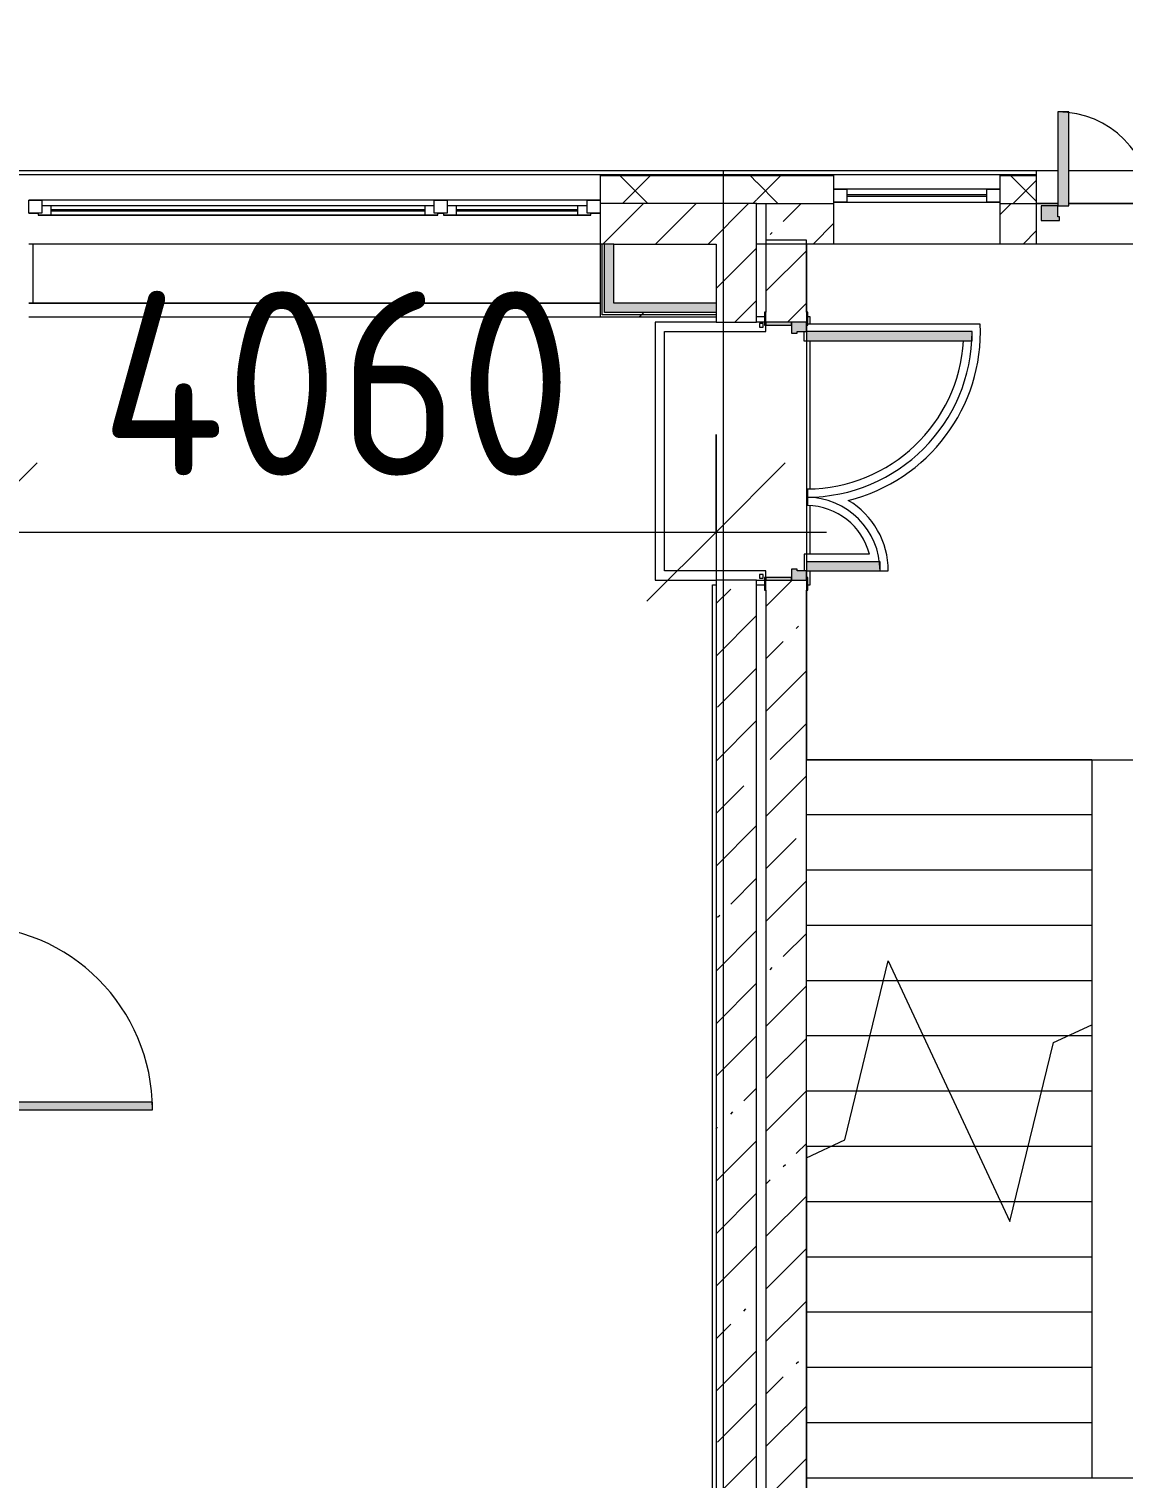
# Model space of a CAD drawing. Header units: millimetres. Extents: x 81610 to 276841, y -8553 to 29000.
# Drawn here: x 184371 to 190310, y 16700 to 24568 of the extents above; entities that cross this region are included whole.
import ezdxf

# ---------------------------------------------------------------- set-up
doc = ezdxf.new("R2010")
doc.units = ezdxf.units.MM
for name, color, linetype, lineweight in [('A-ANNO-DIMS', 7, 'Continuous', 9), ('A-ANNO-DIMS-500', 7, 'Continuous', 9), ('A-GLAZ-3', 7, 'Continuous', 5), ('A-WALL', 7, 'Continuous', 9), ('A-WALL-5', 7, 'Continuous', 5), ('I-WALL-4', 7, 'Continuous', 5), ('S-STRS-1', 7, 'Continuous', 5), ('S-STRS-MBND-1', 7, 'Continuous', 5), ('Оси', 7, 'Continuous', 9)]:
    doc.layers.add(name, color=color, linetype=linetype, lineweight=lineweight)
for name, color, linetype, lineweight, true_color in [('A-DOOR-3', 7, 'Continuous', 5, 0xe2e2e2), ('A-DOOR-4', 7, 'Continuous', 5, 0xaaaaaa), ('A-DOOR-FRAM-2', 7, 'Continuous', 5, 0xe2e2e2), ('A-DOOR-FRAM-3', 7, 'Continuous', 5, 0xaaaaaa), ('A-FLOR-2', 7, 'Continuous', 5, 0xaaaaaa), ('I-WALL-3', 7, 'Continuous', 9, 0xe7e7e7)]:
    doc.layers.add(name, color=color, linetype=linetype, lineweight=lineweight, true_color=true_color)
doc.styles.add('ISOCPEUR_2', font='isocpeur.ttf', dxfattribs={"width": 0.9, "height": 1000})
doc.dimstyles.new('ISO-2_0_0_9К_Средний_округл2_2', dxfattribs={"dimscale": 304.8, "dimtxt": 995.981176, "dimasz": 2.46063, "dimexe": 1.968504, "dimexo": 0, "dimgap": 0, "dimtad": 1, "dimdec": 0, "dimrnd": 10, "dimzin": 0, "dimdsep": 46, "dimtxsty": 'ISOCPEUR_2', "dimblk1": 'OBLIQUE', "dimblk2": 'OBLIQUE', "dimsah": 1, "dimcen": 0.09, "dimdle": 1.968504, "dimazin": 0, "dimtfac": 1, "dimtdec": 4, "dimtix": 1, "dimtmove": 0, "dimatfit": 3, "dimfxl": 1, "dimtvp": 1, "dimtolj": 1, "dimtzin": 0, "dimarcsym": 2})
pattern_1 = [(45, (149830.96, 0), (-285.123, 285.123), []), (45, (150116.1, 0), (-285.123, 285.123), [504.031, -100.806, 16.764, -84.042])]
pattern_2 = [(45, (149830.96, 0), (-353.5534, 353.5534), []), (135, (149830.96, 0), (-353.5534, -353.5534), [])]
pattern_3 = [(45, (149830.96, 0), (-530.33, 530.33), []), (135, (149830.96, 0), (-530.33, -530.33), [])]

# ---------------------------------------------------------------- blocks, each defined once
blk = doc.blocks.new('110_Дверь_СКБ_2Ст - Д-1 Лестничная клетка EIS60-V95-1_11_3_птичка')
at = {"layer": 'A-DOOR-3'}
for points in [[(-587.5, 264.2), (-587.5, 1010), (-637.5, 1010), (-637.5, 110), (-587.5, 110)], [(662.5, 264.2), (662.5, 510), (612.5, 510), (612.5, 110), (662.5, 110)], [(712.5, -110), (712.5, 30), (697.5, 30), (697.5, -110)]]:
    blk.add_hatch(color=256, dxfattribs=at).paths.add_polyline_path(points)
h = blk.add_hatch(color=256, dxfattribs=at)
h.paths.add_polyline_path([(712.5, 98.9), (712.5, 110), (662.5, 110), (662.5, 60), (652.5, 60), (652.5, 30), (712.5, 30)])
h.paths.add_polyline_path([(-627.5, 50), (-627.5, 60), (-637.5, 60), (-637.5, 110), (-687.5, 110), (-687.5, 30), (-627.5, 30)])
at = {"layer": 'A-DOOR-FRAM-2'}
for points in [[(-672.5, 118), (-742.5, 118), (-742.5, 110), (-672.5, 110)], [(767.5, 110), (767.5, 118), (697.5, 118), (697.5, 110), (712.5, 110)], [(-672.5, 30), (-687.5, 30), (-687.5, -110), (-672.5, -110)], [(-672.5, -118), (-672.5, -110), (-742.5, -110), (-742.5, -118), (-686.8, -118)], [(767.5, -110), (697.5, -110), (697.5, -118), (767.5, -118)]]:
    blk.add_hatch(color=256, dxfattribs=at).paths.add_polyline_path(points)
at = {"layer": 'A-DOOR-4'}
for p, q in [((-637.5, 1010), (-637.5, 110)), ((-587.5, 1010), (-637.5, 1010)), ((-587.5, 110), (-587.5, 1010)), ((662.5, 510), (612.5, 510)), ((612.5, 510), (612.5, 110)), ((662.5, 110), (662.5, 510)), ((-637.5, 110), (-587.5, 110)), ((612.5, 110), (662.5, 110))]:
    blk.add_line(p, q, dxfattribs=at)
for centre, radius, start, end in [((-637.5, 110), 900, 0, 90), ((662.5, 110), 400, 90, 180)]:
    blk.add_arc(centre, radius, start, end, dxfattribs=at)
at = {"layer": 'A-DOOR-FRAM-3'}
for p, q in [((-672.5, 118), (-742.5, 118)), ((-742.5, 118), (-742.5, 110)), ((-742.5, 110), (-672.5, 110)), ((-637.5, 110), (-687.5, 110)), ((-687.5, 110), (-687.5, 30)), ((-672.5, 110), (-672.5, 118)), ((-637.5, 60), (-637.5, 110)), ((662.5, 110), (662.5, 60)), ((712.5, 110), (662.5, 110)), ((767.5, 118), (697.5, 118)), ((697.5, 118), (697.5, 110)), ((697.5, 110), (767.5, 110)), ((712.5, 30), (712.5, 110)), ((767.5, 110), (767.5, 118)), ((-687.5, 30), (-627.5, 30)), ((-672.5, 30), (-687.5, 30)), ((-687.5, 30), (-687.5, -110)), ((-672.5, -110), (-672.5, 30)), ((-627.5, 60), (-637.5, 60)), ((-627.5, 30), (-627.5, 60)), ((662.5, 60), (652.5, 60)), ((652.5, 60), (652.5, 30)), ((652.5, 30), (712.5, 30)), ((712.5, 30), (697.5, 30)), ((697.5, 30), (697.5, -110)), ((712.5, -110), (712.5, 30)), ((-672.5, -110), (-742.5, -110)), ((-742.5, -110), (-742.5, -118)), ((-742.5, -118), (-672.5, -118)), ((-687.5, -110), (-672.5, -110)), ((-672.5, -118), (-672.5, -110)), ((697.5, -110), (712.5, -110)), ((767.5, -110), (697.5, -110)), ((697.5, -110), (697.5, -118)), ((697.5, -118), (767.5, -118)), ((767.5, -118), (767.5, -110))]:
    blk.add_line(p, q, dxfattribs=at)
blk = doc.blocks.new('120_Окно_СКБ_2Ст - 120_Окно_СКБ_2Ст 3100х2500 _мал_створка слева_-V96-1_11_3_птичка')
at = {"layer": 'A-GLAZ-3'}
for p, q in [((-1550, -127), (-1550, -57)), ((-1550, -57), (-1480, -57)), ((1550, -57), (-1550, -57)), ((-1480, -57), (-1480, -127)), ((650, -127), (650, -57)), ((650, -57), (720, -57)), ((720, -57), (720, -127)), ((1480, -127), (1480, -57)), ((1480, -57), (1550, -57)), ((1550, -57), (1550, -127)), ((-1480, -127), (-1550, -127)), ((-1550, -127), (-1500, -127)), ((-1480, -127), (-1500, -127)), ((-1500, -127), (-1500, -137)), ((-1500, -137), (670, -137)), ((670, -137), (-1500, -137)), ((650, -87), (-1480, -87)), ((-1480, -87), (-1480, -127)), ((-1430, -137), (-1430, -87)), ((-1430, -107), (600, -107)), ((600, -117), (-1430, -117)), ((600, -137), (600, -87)), ((650, -127), (650, -87)), ((720, -127), (650, -127)), ((670, -127), (650, -127)), ((670, -127), (700, -127)), ((670, -137), (670, -127)), ((720, -127), (700, -127)), ((700, -127), (700, -137)), ((700, -137), (1500, -137)), ((1500, -137), (700, -137)), ((1480, -87), (720, -87)), ((720, -87), (720, -127)), ((770, -137), (770, -87)), ((770, -107), (1430, -107)), ((1430, -117), (770, -117)), ((1430, -137), (1430, -87)), ((1480, -127), (1480, -87)), ((1550, -127), (1480, -127)), ((1500, -127), (1480, -127)), ((1500, -127), (1550, -127)), ((1500, -137), (1500, -127))]:
    blk.add_line(p, q, dxfattribs=at)
blk = doc.blocks.new('110_Дверь_СКБ_1Ст_Внутренняя1 - Д-4к_п__1100x2100h_Артистические EI30-23988509-1_11_3_птичка')
at = {"layer": 'A-DOOR-3'}
h = blk.add_hatch(color=256, dxfattribs=at)
h.paths.add_polyline_path([(537.5, 20), (537.5, 100), (512.5, 100), (512.5, 60), (502.5, 60), (502.5, 20), (522.5, 20)])
h.paths.add_polyline_path([(-477.5, 60), (-487.5, 60), (-487.5, 100), (-512.5, 100), (-512.5, 20), (-477.5, 20), (-477.5, 44)])
at = {"layer": 'A-DOOR-4'}
h = blk.add_hatch(dxfattribs=at)
h.set_pattern_fill('FP_103', color=256, style=0, pattern_type=2)
h.set_pattern_definition([(135, (1751.41, 164.685), (-14.14214, -14.14214), []), (225, (1751.41, 164.685), (14.14214, -14.14214), [])])
h.paths.add_polyline_path([(562.5, 100), (537.5, 100), (537.5, -100), (562.5, -100), (562.5, -72.6)])
at = {"layer": 'A-DOOR-FRAM-2'}
for points in [[(512.5, 156.8), (512.5, 1100), (472.5, 1100), (472.5, 100), (512.5, 100), (512.5, 120)], [(-497.5, 100), (-497.5, 108), (-567.5, 108), (-567.5, 100), (-512.5, 100)], [(592.5, 108), (522.5, 108), (522.5, 100), (592.5, 100)], [(-497.5, -72.6), (-497.5, 20), (-512.5, 20), (-512.5, -100), (-497.5, -100)], [(537.5, -100), (537.5, 20), (522.5, 20), (522.5, -100)], [(-497.5, -108), (-497.5, -100), (-567.5, -100), (-567.5, -108), (-512.5, -108)], [(592.5, -100), (522.5, -100), (522.5, -108), (592.5, -108)]]:
    blk.add_hatch(color=256, dxfattribs=at).paths.add_polyline_path(points)
at = {"layer": 'A-DOOR-FRAM-3'}
h = blk.add_hatch(dxfattribs=at)
h.set_pattern_fill('FP_104', color=256, style=0, pattern_type=2)
h.set_pattern_definition([(45, (-371.384, 164.685), (-14.1421, 14.1421), []), (135, (-371.384, 164.685), (-14.1421, -14.1421), [])])
h.paths.add_polyline_path([(-512.5, -100), (-512.5, 100), (-537.5, 100), (-537.5, -100)])
at = {"layer": 'A-DOOR-4'}
for p, q in [((512.5, 1100), (472.5, 1100)), ((472.5, 1100), (472.5, 100)), ((512.5, 100), (512.5, 1100)), ((472.5, 100), (512.5, 100))]:
    blk.add_line(p, q, dxfattribs=at)
blk.add_arc((512.5, 100), 1000, 90, 180, dxfattribs=at)
at = {"layer": 'A-DOOR-FRAM-3'}
for p, q in [((-497.5, 108), (-567.5, 108)), ((-567.5, 108), (-567.5, 100)), ((-567.5, 100), (-497.5, 100)), ((-512.5, 100), (-537.5, 100)), ((-537.5, 100), (-537.5, -100)), ((-487.5, 100), (-512.5, 100)), ((-512.5, 100), (-512.5, 20)), ((-512.5, -100), (-512.5, 100)), ((-497.5, 100), (-512.5, 100)), ((-512.5, 100), (-512.5, 99)), ((-512.5, 99), (-497.5, 99)), ((-497.5, 100), (-497.5, 108)), ((-497.5, 99), (-497.5, 100)), ((-487.5, 60), (-487.5, 100)), ((512.5, 100), (512.5, 60)), ((537.5, 100), (512.5, 100)), ((592.5, 108), (522.5, 108)), ((522.5, 108), (522.5, 100)), ((537.5, 100), (522.5, 100)), ((522.5, 100), (522.5, 99)), ((522.5, 100), (592.5, 100)), ((522.5, 99), (537.5, 99)), ((537.5, 20), (537.5, 100)), ((562.5, 100), (537.5, 100)), ((537.5, 100), (537.5, -100)), ((537.5, 99), (537.5, 100)), ((562.5, -100), (562.5, 100)), ((592.5, 100), (592.5, 108)), ((-512.5, 20), (-477.5, 20)), ((-497.5, 20), (-512.5, 20)), ((-512.5, 20), (-512.5, -100)), ((-497.5, -100), (-497.5, 20)), ((-477.5, 60), (-487.5, 60)), ((-477.5, 20), (-477.5, 60)), ((512.5, 60), (502.5, 60)), ((502.5, 60), (502.5, 20)), ((502.5, 20), (537.5, 20)), ((537.5, 20), (522.5, 20)), ((522.5, 20), (522.5, -100)), ((537.5, -100), (537.5, 20)), ((-497.5, -100), (-567.5, -100)), ((-567.5, -100), (-567.5, -108)), ((-567.5, -108), (-497.5, -108)), ((-537.5, -100), (-512.5, -100)), ((-512.5, -100), (-497.5, -100)), ((-497.5, -108), (-497.5, -100)), ((522.5, -100), (537.5, -100)), ((592.5, -100), (522.5, -100)), ((522.5, -100), (522.5, -108)), ((522.5, -108), (592.5, -108)), ((537.5, -100), (562.5, -100)), ((592.5, -108), (592.5, -100))]:
    blk.add_line(p, q, dxfattribs=at)
blk = doc.blocks.new('110_Дверь_СКБ_2Ст_Наружная - ДН-1_л__ Двухстворчатая 1350 х3200 _ЛК_ в свету с верхним остеклением 2-22448815-1_11_3_птичка')
at = {"layer": 'A-DOOR-3'}
for points in [[(754.5, -91), (754.5, 869), (694.5, 869), (694.5, -91)], [(-655.5, -91), (-655.5, 419), (-715.5, 419), (-715.5, -91)]]:
    blk.add_hatch(color=256, dxfattribs=at).paths.add_polyline_path(points)
h = blk.add_hatch(color=256, dxfattribs=at)
h.paths.add_polyline_path([(754.5, -171), (844.5, -171), (844.5, -91), (754.5, -91), (754.5, -151), (744.5, -151), (744.5, -171)])
h.paths.add_polyline_path([(-715.5, -171), (-705.5, -171), (-705.5, -151), (-715.5, -151), (-715.5, -91), (-805.5, -91), (-805.5, -171)])
at = {"layer": 'A-DOOR-4'}
for p, q in [((754.5, 869), (694.5, 869)), ((694.5, 869), (694.5, -91)), ((754.5, -91), (754.5, 869)), ((-715.5, 419), (-715.5, -91)), ((-655.5, 419), (-715.5, 419)), ((-655.5, -91), (-655.5, 419)), ((-715.5, -91), (-655.5, -91)), ((694.5, -91), (754.5, -91))]:
    blk.add_line(p, q, dxfattribs=at)
for centre, radius, start, end in [((754.5, -91), 960, 90, 180), ((-715.5, -91), 510, 0, 90)]:
    blk.add_arc(centre, radius, start, end, dxfattribs=at)
at = {"layer": 'A-DOOR-FRAM-3'}
for p, q in [((-715.5, -91), (-805.5, -91)), ((-805.5, -91), (-805.5, -171)), ((-715.5, -151), (-715.5, -91)), ((-705.5, -151), (-715.5, -151)), ((-705.5, -171), (-705.5, -151)), ((754.5, -151), (744.5, -151)), ((744.5, -151), (744.5, -171)), ((754.5, -91), (754.5, -151)), ((844.5, -91), (754.5, -91)), ((844.5, -171), (844.5, -91)), ((-805.5, -171), (-705.5, -171)), ((744.5, -171), (844.5, -171))]:
    blk.add_line(p, q, dxfattribs=at)
blk = doc.blocks.new('120_Окно_СКБ_1Ст - 120_Окно_СКБ_1Ст 900х2500_h_ глухое-23537403-1_11_3_птичка')
at = {"layer": 'A-GLAZ-3'}
for p, q in [((-450, -67), (-450, 3)), ((-450, 3), (-380, 3)), ((450, 3), (-450, 3)), ((-380, 3), (-380, -67)), ((380, -67), (380, 3)), ((380, 3), (450, 3)), ((450, 3), (450, -67)), ((-380, -67), (-450, -67)), ((-450, -67), (450, -67)), ((380, -27), (-380, -27)), ((380, -37), (-380, -37)), ((450, -67), (380, -67))]:
    blk.add_line(p, q, dxfattribs=at)
blk = doc.blocks.new('Зашивка приборов отопления11 - Зашивка приборов отопления-33278624-1_11_3_птичка')
at = {"layer": 'A-WALL-5'}
for p, q in [((37640, 23400), (34540, 23400)), ((34540, 23079), (37640, 23079)), ((37640, 23079), (34540, 23079)), ((34540, 23004), (37640, 23004))]:
    blk.add_line(p, q, dxfattribs=at)
blk = doc.blocks.new('DIMBLOCK149-1_11_3_птичка')
at = {"layer": 'A-ANNO-DIMS-500'}
for p, q in [((184041, 22366.8), (184041, 21236.4)), ((184041, 21836.4), (184041, 22366.8)), ((188101, 22366.8), (188101, 21236.4)), ((188101, 21836.4), (188101, 22366.8)), ((183441, 21836.4), (188701, 21836.4))]:
    blk.add_line(p, q, dxfattribs=at)
at = {"layer": 'A-ANNO-DIMS-500', "lineweight": 20}
for p, q in [((184041, 21836.4), (184416, 22211.4)), ((188101, 21836.4), (188476, 22211.4)), ((184041, 21836.4), (183666, 21461.4)), ((188101, 21836.4), (187726, 21461.4))]:
    blk.add_line(p, q, dxfattribs=at)
at = {"layer": 'A-ANNO-DIMS-500', "color": 0, "insert": (184758.9, 23142.9), "char_height": 1000, "width": 3148.833, "attachment_point": 1, "line_spacing_factor": 1.149209, "style": 'ISOCPEUR_2'}
blk.add_mtext('4060', dxfattribs=at)
blk = doc.blocks.new('_Oblique')
at = {"color": 0, "linetype": 'ByBlock', "lineweight": -2}
blk.add_line((-0.5, -0.5), (0.5, 0.5), dxfattribs=at)

msp = doc.modelspace()

# ---------------------------------------------------------------- hatches: boundary and pattern name
at = {"layer": 'A-WALL-5'}
h = msp.add_hatch(dxfattribs=at)
h.set_pattern_fill('FP_65', color=256, style=0, pattern_type=2)
h.set_pattern_definition(pattern_2)
h.paths.add_polyline_path([(183691, 23620), (184371, 23620), (184371, 23769.7), (183691, 23769.7), (183691, 23628.5)])
h.paths.add_polyline_path([(188313.7, 23620), (188321, 23620), (188321, 23769.7), (187471, 23769.7), (187471, 23620), (188300.7, 23620)])
h = msp.add_hatch(dxfattribs=at)
h.set_pattern_fill('FP_65', color=256, style=0, pattern_type=2)
h.set_pattern_definition(pattern_2)
h.paths.add_polyline_path([(188370.5, 23620), (188741, 23620), (188741, 23769.7), (188321, 23769.7), (188323.3, 23620)])
h.paths.add_polyline_path([(189641, 23620), (189841, 23620), (189841, 23769.7), (189641, 23769.7), (189641, 23627.7)])
h.paths.add_polyline_path([(191741, 23620), (191761, 23620), (191761, 23769.7), (191541, 23769.7), (191541, 23620), (191591, 23620)])
at = {"layer": 'I-WALL-3'}
for points in [[(187546, 23029), (187546, 23400), (187496, 23400), (187496, 23029)], [(187546, 23029), (188101, 23029), (188101, 23079), (187546, 23079)]]:
    msp.add_hatch(color=256, dxfattribs=at).paths.add_polyline_path(points)
at = {"layer": 'I-WALL-4'}
h = msp.add_hatch(dxfattribs=at)
h.set_pattern_fill('FP_45', color=256, style=0, pattern_type=2)
h.set_pattern_definition(pattern_1)
h.paths.add_polyline_path([(184097.8, 23400), (184371, 23400), (184371, 23620), (183441, 23619.7), (183441, 23400), (184041, 23400)])
h.paths.add_polyline_path([(188101, 23400), (188321, 23400), (188321, 23619.7), (188314, 23612.7)])
h.paths.add_polyline_path([(188101, 23400), (188313.7, 23620), (187471, 23619.7), (187471, 23400), (187815.7, 23400)])
h = msp.add_hatch(dxfattribs=at)
h.set_pattern_fill('FP_45', color=256, style=0, pattern_type=2)
h.set_pattern_definition(pattern_1)
h.paths.add_polyline_path([(191541, 23400), (191991, 23400), (191985.9, 23620), (191541, 23619.7)])
h.paths.add_polyline_path([(189841, 23400), (189841, 23620), (189641, 23619.7), (189641, 23400), (189674.6, 23400)])
h.paths.add_polyline_path([(188591, 23400), (188741, 23400), (188741, 23620), (188371, 23619.7), (188371, 23420.3), (188591, 23420.3)])
h = msp.add_hatch(dxfattribs=at)
h.set_pattern_fill('FP_45', color=256, style=0, pattern_type=2)
h.set_pattern_definition(pattern_1)
h.paths.add_polyline_path([(188321, 15200), (188321, 21575.3), (188101, 21575.3), (188101, 15200)])
h.paths.add_polyline_path([(188321, 22975.3), (188321, 23400), (188101, 23400), (188101, 22975.3)])
h = msp.add_hatch(dxfattribs=at)
h.set_pattern_fill('FP_45', color=256, style=0, pattern_type=2)
h.set_pattern_definition(pattern_1)
h.paths.add_polyline_path([(188591, 10450), (188588.9, 12125), (188371, 12125), (188371, 10450)])
h.paths.add_polyline_path([(188371, 13525), (188591, 13525), (188591, 21575.3), (188371, 21575.3), (188371, 15593.2)])
h.paths.add_polyline_path([(188591, 22975.3), (188591, 23420.3), (188371, 23420.3), (188371, 22975.3), (188541, 22975.3)])
h = msp.add_hatch(dxfattribs=at)
h.set_pattern_fill('FP_181', color=256, style=0, pattern_type=2)
h.set_pattern_definition(pattern_3)
h.paths.add_polyline_path([(188081, 23004), (188101, 23004), (188101, 23016.5), (187483.5, 23013.4), (187483.5, 23004), (187815.7, 23004)])
h = msp.add_hatch(dxfattribs=at)
h.set_pattern_fill('FP_181', color=256, style=0, pattern_type=2)
h.set_pattern_definition(pattern_3)
h.paths.add_polyline_path([(188101, 23016.5), (188101, 23029), (187496, 23029), (187496, 23016.5), (188081, 23016.5)])

# ---------------------------------------------------------------- linework, layer by layer
at = {"layer": 'A-FLOR-2'}
for p, q in [((184391, 23400), (184391, 23079)), ((187471, 23400), (184391, 23400)), ((188371, 23400), (188321, 23400)), ((184391, 23079), (187471, 23079)), ((187771, 22975.3), (187771, 21575.3)), ((188101, 22975.3), (187771, 22975.3)), ((188363, 23004), (188321, 23004)), ((188363, 22975.3), (188321, 22975.3)), ((188611, 23004), (188599, 23004)), ((188611, 22965.3), (188611, 23004)), ((187821, 21625.3), (187821, 22925.3)), ((187821, 22925.3), (188371, 22925.3)), ((188371, 22925.3), (188371, 22960.3)), ((188576.8, 22925.3), (188576.8, 22875.3)), ((189535.1, 22965.3), (188599, 22965.3)), ((188576.8, 22875.3), (188591, 22875.3)), ((188591, 22875.3), (188591, 21715.3)), ((188611, 22071.2), (188611, 22875.3)), ((188596.8, 22070.3), (188596.8, 21980.2)), ((188611, 21715.3), (188611, 21978.7)), ((188934.4, 21715.3), (188579.8, 21715.3)), ((188579.8, 21715.3), (188579.8, 21625.3)), ((187771, 21575.3), (188101, 21575.3)), ((188371, 21625.3), (187821, 21625.3)), ((188321, 21575.3), (188363, 21575.3)), ((188371, 21590.3), (188371, 21625.3)), ((188611, 21550.3), (188611, 21625.3)), ((188991, 21625.3), (189036, 21625.3)), ((188081, 13475), (188081, 21550.3)), ((188081, 21550.3), (188101.8, 21550.3)), ((188321, 21550.3), (188363, 21550.3)), ((188599, 21550.3), (188611, 21550.3))]:
    msp.add_line(p, q, dxfattribs=at)
for centre, radius, start, end in [((188591, 22925.3), 945, 283.90489, 2.42594), ((188591, 22925.3), 855, 270.39464, 356.64746), ((188591, 21625.3), 355, 14.68597, 89.0495), ((188591, 21625.3), 445, 0, 59.31464)]:
    msp.add_arc(centre, radius, start, end, dxfattribs=at)
at = {"layer": 'A-WALL'}
for p, q in [((188741, 23772.7), (187471, 23772.7)), ((188741, 23769.7), (187471, 23769.7)), ((189841, 23772.7), (189641, 23772.7)), ((189841, 23769.7), (189641, 23769.7)), ((188321, 23620), (187471, 23620)), ((188321, 23619.7), (188321, 23620)), ((188371, 23619.7), (188371, 23620)), ((188371, 23620), (188741, 23620)), ((189641, 23620), (189841, 23620)), ((187546, 23400), (187471, 23400)), ((187483.5, 23016.5), (187483.5, 23400)), ((187496, 23029), (187496, 23400)), ((188101, 23016.5), (187483.5, 23016.5)), ((188101, 23029), (187496, 23029))]:
    msp.add_line(p, q, dxfattribs=at)
at = {"layer": 'A-WALL-5'}
for p, q in [((183690.8, 23799.7), (189956, 23799.7)), ((183691, 23777.7), (189841, 23777.7)), ((187471, 23777.7), (187471, 23620)), ((188741, 23620), (188741, 23777.7)), ((189641, 23777.7), (189641, 23620)), ((189841, 23620), (189841, 23799.7)), ((190016, 23799.7), (191366, 23799.7)), ((188321, 23619.7), (188371, 23619.7)), ((189956, 23619.7), (189841, 23619.7)), ((191366, 23619.7), (190016, 23619.7)), ((188336, 22969.3), (188336, 22949.3)), ((188356, 22969.3), (188336, 22969.3)), ((188336, 22949.3), (188356, 22949.3)), ((188356, 22949.3), (188356, 22969.3)), ((188356, 21606.3), (188336, 21606.3)), ((188336, 21606.3), (188336, 21586.3)), ((188336, 21586.3), (188356, 21586.3)), ((188356, 21586.3), (188356, 21606.3))]:
    msp.add_line(p, q, dxfattribs=at)
at = {"layer": 'I-WALL-4'}
for p, q in [((187471, 23620), (187471, 23004)), ((188321, 22975.3), (188321, 23619.7)), ((188371, 23619.7), (188371, 23030.3)), ((188741, 23400), (188741, 23620)), ((189641, 23620), (189641, 23400)), ((189841, 23400), (189841, 23620)), ((189841, 23620), (189956, 23620)), ((190016, 23620), (191366, 23620)), ((184391, 23400), (184371, 23400)), ((187546, 23400), (188101, 23400)), ((187546, 23079), (187546, 23400)), ((188101, 23400), (188101, 22975.3)), ((188591, 23420.3), (188371, 23420.3)), ((191541, 23400), (188371, 23400)), ((188591, 23030.3), (188591, 23420.3)), ((188101, 23079), (187546, 23079)), ((187471, 23004), (188101, 23004)), ((188101, 22975.3), (188321, 22975.3)), ((188321, 21575.3), (188101, 21575.3)), ((188101, 21575.3), (188101, 13580)), ((188321, 13580), (188321, 21575.3)), ((188371, 21520.3), (188371, 13525)), ((188591, 15200), (188591, 21520.3))]:
    msp.add_line(p, q, dxfattribs=at)
at = {"layer": 'S-STRS-1'}
for p, q in [((190141, 20600), (188591, 20600)), ((190141, 20600), (188591, 20600)), ((190141, 20600), (190141, 20300)), ((190141, 20300), (188591, 20300)), ((190141, 20300), (188591, 20300)), ((190141, 20300), (190141, 20000)), ((190141, 20000), (188591, 20000)), ((190141, 20000), (188591, 20000)), ((190141, 20000), (190141, 19700)), ((190141, 19700), (188591, 19700)), ((190141, 19700), (188591, 19700)), ((190141, 19700), (190141, 19400)), ((189009.5, 19400), (188591, 19400)), ((189009.5, 19400), (188591, 19400)), ((190141, 19400), (189086.2, 19400)), ((190141, 19400), (189086.2, 19400)), ((190141, 19400), (190141, 19161.4)), ((188936.6, 19100), (188591, 19100)), ((188936.6, 19100), (188591, 19100)), ((190009.3, 19100), (189226.1, 19100)), ((190009.3, 19100), (189226.1, 19100)), ((188863.7, 18800), (188591, 18800)), ((188863.7, 18800), (188591, 18800)), ((189868.2, 18800), (189366, 18800)), ((189868.2, 18800), (189366, 18800)), ((188591, 18500), (188591, 18438.6)), ((188722.6, 18500), (188591, 18500)), ((188722.6, 18500), (188591, 18500)), ((189795.3, 18500), (189505.9, 18500)), ((189795.3, 18500), (189505.9, 18500)), ((189722.4, 18200), (189645.7, 18200)), ((189722.4, 18200), (189645.7, 18200))]:
    msp.add_line(p, q, dxfattribs=at)
at = {"layer": 'S-STRS-MBND-1'}
for p, q in [((188591, 23400), (188591, 20600)), ((191991, 23400), (188591, 23400)), ((188591, 20600), (190441, 20600)), ((188799.5, 18535.9), (189035.8, 19508.1)), ((189035.8, 19508.1), (189696.1, 18091.9)), ((189086.2, 19400), (189009.5, 19400)), ((189086.2, 19400), (189009.5, 19400)), ((189932.4, 19064.1), (190141, 19161.4)), ((190141, 19161.4), (190141, 16700)), ((189226.1, 19100), (188936.6, 19100)), ((189226.1, 19100), (188936.6, 19100)), ((189696.1, 18091.9), (189932.4, 19064.1)), ((190141, 19100), (190009.3, 19100)), ((190141, 19100), (190009.3, 19100)), ((189366, 18800), (188863.7, 18800)), ((189366, 18800), (188863.7, 18800)), ((190141, 18800), (189868.2, 18800)), ((190141, 18800), (189868.2, 18800)), ((188591, 18438.6), (188799.5, 18535.9)), ((189505.9, 18500), (188722.6, 18500)), ((189505.9, 18500), (188722.6, 18500)), ((190141, 18500), (189795.3, 18500)), ((190141, 18500), (189795.3, 18500)), ((188591, 18438.6), (188591, 16700)), ((189645.7, 18200), (188591, 18200)), ((189645.7, 18200), (188591, 18200)), ((190141, 18200), (189722.4, 18200)), ((190141, 18200), (189722.4, 18200)), ((190141, 17900), (188591, 17900)), ((190141, 17900), (188591, 17900)), ((190141, 17600), (188591, 17600)), ((190141, 17600), (188591, 17600)), ((190141, 17300), (188591, 17300)), ((190141, 17300), (188591, 17300)), ((190141, 17000), (188591, 17000)), ((190141, 17000), (188591, 17000)), ((188591, 16700), (188591, 15200)), ((190141, 16700), (188591, 16700)), ((190141, 16700), (188591, 16700)), ((190441, 16700), (190141, 16700))]:
    msp.add_line(p, q, dxfattribs=at)
at = {"layer": 'Оси'}
msp.add_line((188141, 11299.7), (188141, 23799.7), dxfattribs=at)

# ---------------------------------------------------------------- block references
at = {"layer": 'A-DOOR-4'}
msp.add_blockref('110_Дверь_СКБ_2Ст_Наружная - ДН-1_л__ Двухстворчатая 1350 х3200 _ЛК_ в свету с верхним остеклением 2-22448815-1_11_3_птичка', (190671.5, 23698.7), dxfattribs=at)
at = {"layer": 'A-DOOR-4', "rotation": 269.9999999999999}
for name, p in [('110_Дверь_СКБ_2Ст - Д-1 Лестничная клетка EIS60-V95-1_11_3_птичка', (188481, 22287.8)), ('110_Дверь_СКБ_1Ст_Внутренняя1 - Д-4к_п__1100x2100h_Артистические EI30-23988509-1_11_3_птичка', (183941, 19212.5))]:
    msp.add_blockref(name, p, dxfattribs=at)
at = {"layer": 'A-GLAZ-3'}
for name, p in [('120_Окно_СКБ_1Ст - 120_Окно_СКБ_1Ст 900х2500_h_ глухое-23537403-1_11_3_птичка', (189191, 23694.7)), ('120_Окно_СКБ_2Ст - 120_Окно_СКБ_2Ст 3100х2500 _мал_створка слева_-V96-1_11_3_птичка', (185921, 23694.7))]:
    msp.add_blockref(name, p, dxfattribs=at)
at = {"layer": 'A-WALL-5'}
msp.add_blockref('Зашивка приборов отопления11 - Зашивка приборов отопления-33278624-1_11_3_птичка', (149831, 0), dxfattribs=at)

# ---------------------------------------------------------------- dimensions: what is measured, and where the dimension line sits
at = {"layer": 'A-ANNO-DIMS'}
dim = msp.add_linear_dim(base=(188101, 21836.4), p1=(184041, 22366.8), p2=(188101, 22366.8), dimstyle='ISO-2_0_0_9К_Средний_округл2_2', override={"dimpost": '<>', "dimfxl": 4060}, dxfattribs=at)
dim.commit()
dim.dimension.update_dxf_attribs({"geometry": 'DIMBLOCK149-1_11_3_птичка', "text_midpoint": (186071, 22336.4)})

doc.saveas('drawing.dxf')
